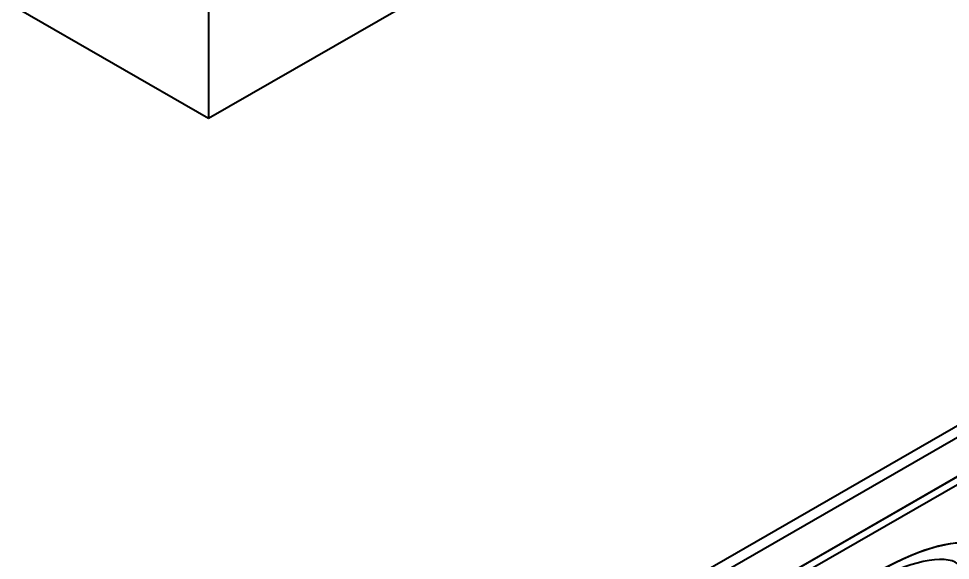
# Model space of a CAD drawing. Header units: millimetres. Extents: x 0 to 5945, y 0 to 4205.
# Drawn here: x 5579.58 to 5628.12, y 3451.22 to 3479.45 of the extents above; entities that cross this region are included whole.
import ezdxf

# ---------------------------------------------------------------- set-up
doc = ezdxf.new("R2010")
doc.units = ezdxf.units.MM
doc.header["$LTSCALE"] = 5
doc.layers.add('가시적인 것(ISO)', color=3, linetype='Continuous', lineweight=40)

msp = doc.modelspace()

# ---------------------------------------------------------------- linework, layer by layer
at = {"layer": '가시적인 것(ISO)'}
for p, q in [((5589.4828, 3559.689), (5589.4828, 3474.2553)), ((5589.4828, 3474.2553), (5699.0843, 3537.3706)), ((5579.5833, 3479.956), (5589.4828, 3474.2553)), ((5607.3372, 3446.0665), (5663.9058, 3478.6422)), ((5607.8676, 3445.7611), (5664.4361, 3478.3368)), ((5611.4031, 3445.7532), (5660.9006, 3474.2569)), ((5660.9041, 3474.2549), (5611.4066, 3445.7512)), ((5611.7305, 3445.5289), (5660.5802, 3473.6596))]:
    msp.add_line(p, q, dxfattribs=at)
for centre, major_axis, ratio, start_param, end_param in [((5624.2232, 3447.9584), (-5.5334, -3.7466), 0.327963, 3.2999495, 5.6190941), ((5624.2268, 3447.9564), (-5.5334, -3.7466), 0.327963, 1.7277397, 5.6190941), ((5623.5528, 3447.3631), (5.1164, 3.5026), 0.3375041, 5.0317837, 8.6347339)]:
    msp.add_ellipse(centre, major_axis=major_axis, ratio=ratio, start_param=start_param, end_param=end_param, dxfattribs=at)

doc.saveas('drawing.dxf')
